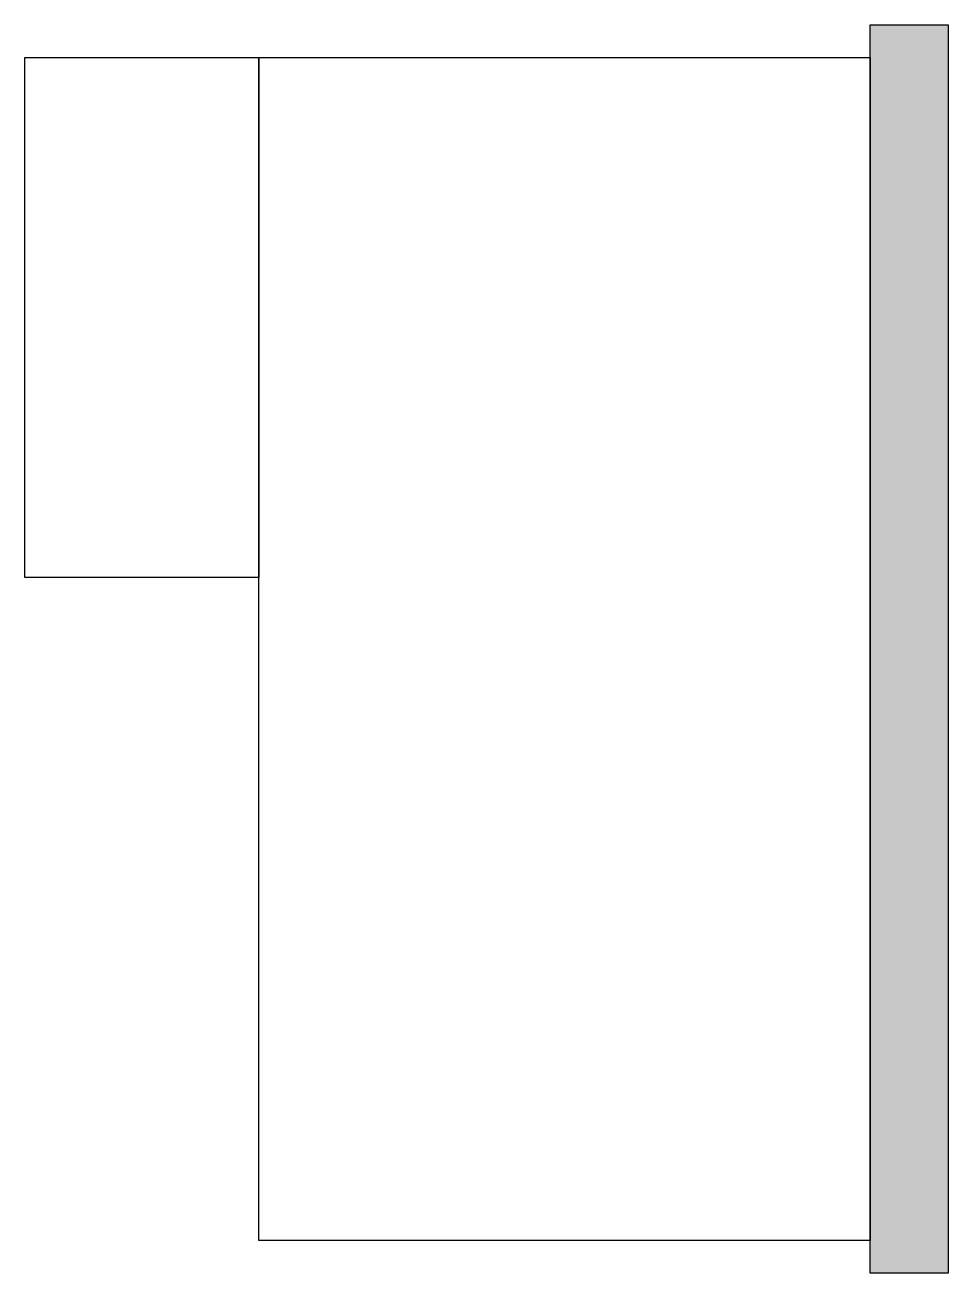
# Model space of a CAD drawing. Header units: millimetres. Extents: x 0 to 71, y 0 to 96.
import ezdxf

# ---------------------------------------------------------------- set-up
doc = ezdxf.new("R2010")
doc.units = ezdxf.units.MM

# ---------------------------------------------------------------- blocks, each defined once
blk = doc.blocks.new('A$C30041796')
blk.add_hatch(color=6).paths.add_polyline_path([(71, 96), (65, 96), (65, 0), (71, 0)])
at = {"color": 6}
for points in [[(65, 96), (71, 96), (71, 0), (65, 0)], [(0, 93.5), (18, 93.5), (18, 53.5), (0, 53.5)], [(18, 93.5), (65, 93.5), (65, 2.5), (18, 2.5)]]:
    blk.add_lwpolyline(points, close=True, dxfattribs=at)

msp = doc.modelspace()

# ---------------------------------------------------------------- block references
at = {"color": 7}
msp.add_blockref('A$C30041796', (0, 0), dxfattribs=at)

doc.saveas('drawing.dxf')
